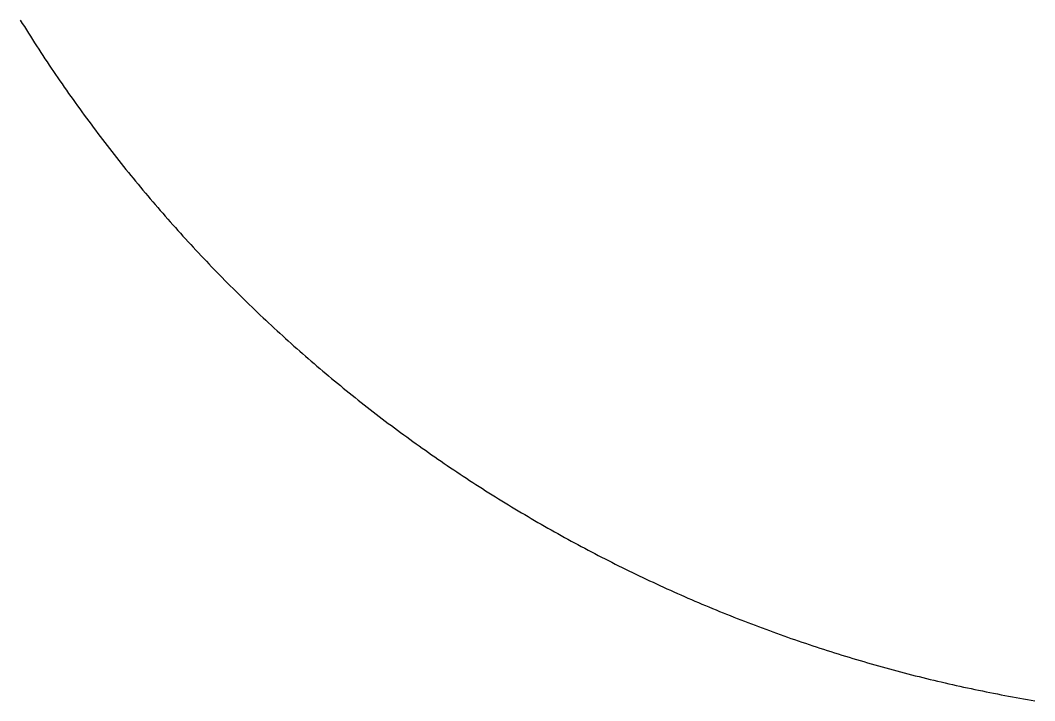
# Model space of a CAD drawing. Extents: x 4511820 to 5180432, y -1526536 to -944957.
# Drawn here: x 5013432.2 to 5013624.2, y -1423479.2 to -1423350.4 of the extents above; entities that cross this region are included whole.
import ezdxf

# ---------------------------------------------------------------- set-up
doc = ezdxf.new("R2010")
doc.units = 0
doc.header["$MEASUREMENT"] = 0
doc.layers.add('Z-Kúrenie', color=101, linetype='CONTINUOUS')

msp = doc.modelspace()

# ---------------------------------------------------------------- linework, layer by layer
at = {"layer": 'Z-Kúrenie'}
msp.add_polyline3d([(5013432.219, -1423350.411, 0), (5013432.604, -1423351.025, 0), (5013432.989, -1423351.636, 0), (5013433.365, -1423352.248, 0), (5013433.75, -1423352.858, 0), (5013434.143, -1423353.468, 0), (5013434.528, -1423354.076, 0), (5013434.922, -1423354.683, 0), (5013435.307, -1423355.289, 0), (5013435.7, -1423355.894, 0), (5013436.093, -1423356.499, 0), (5013436.495, -1423357.102, 0), (5013436.888, -1423357.704, 0), (5013437.29, -1423358.305, 0), (5013437.692, -1423358.905, 0), (5013438.093, -1423359.505, 0), (5013438.495, -1423360.102, 0), (5013438.905, -1423360.7, 0), (5013439.307, -1423361.295, 0), (5013439.717, -1423361.89, 0), (5013440.127, -1423362.484, 0), (5013440.537, -1423363.077, 0), (5013440.955, -1423363.669, 0), (5013441.365, -1423364.26, 0), (5013441.784, -1423364.849, 0), (5013442.202, -1423365.437, 0), (5013442.621, -1423366.025, 0), (5013443.039, -1423366.611, 0), (5013443.466, -1423367.196, 0), (5013443.884, -1423367.78, 0), (5013444.311, -1423368.364, 0), (5013444.738, -1423368.946, 0), (5013445.165, -1423369.527, 0), (5013445.6, -1423370.106, 0), (5013446.027, -1423370.685, 0), (5013446.462, -1423371.262, 0), (5013446.897, -1423371.839, 0), (5013447.332, -1423372.414, 0), (5013447.767, -1423372.989, 0), (5013448.203, -1423373.561, 0), (5013448.646, -1423374.134, 0), (5013449.09, -1423374.704, 0), (5013449.533, -1423375.274, 0), (5013449.977, -1423375.842, 0), (5013450.42, -1423376.41, 0), (5013450.872, -1423376.976, 0), (5013451.316, -1423377.541, 0), (5013451.768, -1423378.105, 0), (5013452.219, -1423378.668, 0), (5013452.671, -1423379.229, 0), (5013453.132, -1423379.79, 0), (5013453.584, -1423380.349, 0), (5013454.044, -1423380.907, 0), (5013454.504, -1423381.464, 0), (5013454.964, -1423382.019, 0), (5013455.425, -1423382.574, 0), (5013455.885, -1423383.127, 0), (5013456.354, -1423383.68, 0), (5013456.814, -1423384.23, 0), (5013457.282, -1423384.78, 0), (5013457.751, -1423385.328, 0), (5013458.228, -1423385.876, 0), (5013458.697, -1423386.422, 0), (5013459.165, -1423386.967, 0), (5013459.642, -1423387.51, 0), (5013460.119, -1423388.052, 0), (5013460.596, -1423388.594, 0), (5013461.073, -1423389.133, 0), (5013461.559, -1423389.672, 0), (5013462.036, -1423390.21, 0), (5013462.521, -1423390.746, 0), (5013463.007, -1423391.281, 0), (5013463.492, -1423391.815, 0), (5013463.977, -1423392.347, 0), (5013464.471, -1423392.878, 0), (5013464.956, -1423393.408, 0), (5013465.45, -1423393.936, 0), (5013465.944, -1423394.464, 0), (5013466.438, -1423394.99, 0), (5013466.931, -1423395.514, 0), (5013467.425, -1423396.038, 0), (5013467.927, -1423396.561, 0), (5013468.421, -1423397.082, 0), (5013468.923, -1423397.602, 0), (5013469.425, -1423398.12, 0), (5013469.927, -1423398.637, 0), (5013470.438, -1423399.152, 0), (5013470.94, -1423399.667, 0), (5013471.45, -1423400.181, 0), (5013471.961, -1423400.692, 0), (5013472.471, -1423401.203, 0), (5013472.982, -1423401.712, 0), (5013473.492, -1423402.22, 0), (5013474.003, -1423402.726, 0), (5013474.522, -1423403.232, 0), (5013475.041, -1423403.736, 0), (5013475.551, -1423404.239, 0), (5013476.07, -1423404.74, 0), (5013476.597, -1423405.24, 0), (5013477.116, -1423405.738, 0), (5013477.635, -1423406.235, 0), (5013478.162, -1423406.732, 0), (5013478.689, -1423407.226, 0), (5013479.216, -1423407.719, 0), (5013479.744, -1423408.211, 0), (5013480.271, -1423408.702, 0), (5013480.798, -1423409.19, 0), (5013481.334, -1423409.678, 0), (5013481.869, -1423410.164, 0), (5013482.405, -1423410.65, 0), (5013482.94, -1423411.134, 0), (5013483.476, -1423411.616, 0), (5013484.012, -1423412.096, 0), (5013484.547, -1423412.575, 0), (5013485.091, -1423413.054, 0), (5013485.635, -1423413.53, 0), (5013486.179, -1423414.006, 0), (5013486.723, -1423414.479, 0), (5013487.267, -1423414.952, 0), (5013487.811, -1423415.423, 0), (5013488.363, -1423415.893, 0), (5013488.907, -1423416.361, 0), (5013489.46, -1423416.828, 0), (5013490.012, -1423417.294, 0), (5013490.564, -1423417.757, 0), (5013491.116, -1423418.22, 0), (5013491.669, -1423418.681, 0), (5013492.23, -1423419.141, 0), (5013492.782, -1423419.599, 0), (5013493.343, -1423420.056, 0), (5013493.903, -1423420.511, 0), (5013494.464, -1423420.966, 0), (5013495.025, -1423421.418, 0), (5013495.594, -1423421.87, 0), (5013496.154, -1423422.319, 0), (5013496.723, -1423422.767, 0), (5013497.284, -1423423.214, 0), (5013497.853, -1423423.66, 0), (5013498.422, -1423424.103, 0), (5013499, -1423424.546, 0), (5013499.569, -1423424.987, 0), (5013500.138, -1423425.426, 0), (5013500.715, -1423425.864, 0), (5013501.293, -1423426.301, 0), (5013501.862, -1423426.736, 0), (5013502.439, -1423427.169, 0), (5013503.025, -1423427.601, 0), (5013503.602, -1423428.032, 0), (5013504.18, -1423428.461, 0), (5013504.766, -1423428.889, 0), (5013505.351, -1423429.315, 0), (5013505.929, -1423429.74, 0), (5013506.515, -1423430.163, 0), (5013507.1, -1423430.585, 0), (5013507.695, -1423431.005, 0), (5013508.28, -1423431.424, 0), (5013508.866, -1423431.841, 0), (5013509.46, -1423432.257, 0), (5013510.055, -1423432.671, 0), (5013510.649, -1423433.083, 0), (5013511.243, -1423433.494, 0), (5013511.837, -1423433.903, 0), (5013512.431, -1423434.312, 0), (5013513.025, -1423434.719, 0), (5013513.628, -1423435.124, 0), (5013514.23, -1423435.527, 0), (5013514.825, -1423435.929, 0), (5013515.427, -1423436.33, 0), (5013516.03, -1423436.728, 0), (5013516.632, -1423437.125, 0), (5013517.243, -1423437.521, 0), (5013517.846, -1423437.915, 0), (5013518.448, -1423438.308, 0), (5013519.059, -1423438.7, 0), (5013519.67, -1423439.089, 0), (5013520.281, -1423439.477, 0), (5013520.892, -1423439.864, 0), (5013521.503, -1423440.249, 0), (5013522.114, -1423440.632, 0), (5013522.725, -1423441.013, 0), (5013523.344, -1423441.393, 0), (5013523.955, -1423441.772, 0), (5013524.574, -1423442.149, 0), (5013525.193, -1423442.525, 0), (5013525.813, -1423442.898, 0), (5013526.432, -1423443.27, 0), (5013527.051, -1423443.641, 0), (5013527.67, -1423444.01, 0), (5013528.298, -1423444.378, 0), (5013528.917, -1423444.743, 0), (5013529.545, -1423445.108, 0), (5013530.173, -1423445.471, 0), (5013530.792, -1423445.831, 0), (5013531.419, -1423446.191, 0), (5013532.047, -1423446.548, 0), (5013532.683, -1423446.905, 0), (5013533.311, -1423447.26, 0), (5013533.938, -1423447.613, 0), (5013534.574, -1423447.963, 0), (5013535.202, -1423448.313, 0), (5013535.838, -1423448.661, 0), (5013536.474, -1423449.008, 0), (5013537.11, -1423449.353, 0), (5013537.746, -1423449.696, 0), (5013538.382, -1423450.037, 0), (5013539.018, -1423450.378, 0), (5013539.662, -1423450.716, 0), (5013540.298, -1423451.052, 0), (5013540.943, -1423451.387, 0), (5013541.579, -1423451.721, 0), (5013542.223, -1423452.052, 0), (5013542.868, -1423452.382, 0), (5013543.512, -1423452.71, 0), (5013544.156, -1423453.037, 0), (5013544.801, -1423453.362, 0), (5013545.445, -1423453.685, 0), (5013546.098, -1423454.007, 0), (5013546.742, -1423454.327, 0), (5013547.395, -1423454.645, 0), (5013548.039, -1423454.962, 0), (5013548.692, -1423455.277, 0), (5013549.345, -1423455.59, 0), (5013549.998, -1423455.901, 0), (5013550.65, -1423456.212, 0), (5013551.303, -1423456.52, 0), (5013551.956, -1423456.826, 0), (5013552.617, -1423457.13, 0), (5013553.27, -1423457.433, 0), (5013553.931, -1423457.735, 0), (5013554.584, -1423458.034, 0), (5013555.245, -1423458.332, 0), (5013555.906, -1423458.628, 0), (5013556.567, -1423458.923, 0), (5013557.228, -1423459.216, 0), (5013557.889, -1423459.507, 0), (5013558.55, -1423459.797, 0), (5013559.211, -1423460.084, 0), (5013559.873, -1423460.37, 0), (5013560.542, -1423460.654, 0), (5013561.203, -1423460.936, 0), (5013561.873, -1423461.217, 0), (5013562.534, -1423461.496, 0), (5013563.203, -1423461.773, 0), (5013563.873, -1423462.049, 0), (5013564.542, -1423462.323, 0), (5013565.212, -1423462.595, 0), (5013565.881, -1423462.865, 0), (5013566.551, -1423463.134, 0), (5013567.22, -1423463.401, 0), (5013567.898, -1423463.665, 0), (5013568.567, -1423463.929, 0), (5013569.245, -1423464.191, 0), (5013569.915, -1423464.45, 0), (5013570.593, -1423464.709, 0), (5013571.27, -1423464.965, 0), (5013571.94, -1423465.22, 0), (5013572.618, -1423465.473, 0), (5013573.296, -1423465.724, 0), (5013573.974, -1423465.973, 0), (5013574.651, -1423466.221, 0), (5013575.338, -1423466.467, 0), (5013576.015, -1423466.712, 0), (5013576.693, -1423466.954, 0), (5013577.38, -1423467.194, 0), (5013578.057, -1423467.434, 0), (5013578.744, -1423467.671, 0), (5013579.421, -1423467.906, 0), (5013580.108, -1423468.14, 0), (5013580.794, -1423468.372, 0), (5013581.48, -1423468.602, 0), (5013582.166, -1423468.83, 0), (5013582.853, -1423469.056, 0), (5013583.539, -1423469.282, 0), (5013584.225, -1423469.504, 0), (5013584.911, -1423469.726, 0), (5013585.597, -1423469.945, 0), (5013586.292, -1423470.163, 0), (5013586.978, -1423470.379, 0), (5013587.664, -1423470.593, 0), (5013588.359, -1423470.805, 0), (5013589.054, -1423471.016, 0), (5013589.74, -1423471.225, 0), (5013590.434, -1423471.431, 0), (5013591.129, -1423471.636, 0), (5013591.824, -1423471.84, 0), (5013592.518, -1423472.041, 0), (5013593.213, -1423472.241, 0), (5013593.907, -1423472.44, 0), (5013594.602, -1423472.636, 0), (5013595.297, -1423472.831, 0), (5013595.991, -1423473.023, 0), (5013596.694, -1423473.214, 0), (5013597.389, -1423473.403, 0), (5013598.083, -1423473.591, 0), (5013598.786, -1423473.775, 0), (5013599.481, -1423473.96, 0), (5013600.184, -1423474.141, 0), (5013600.887, -1423474.321, 0), (5013601.581, -1423474.499, 0), (5013602.284, -1423474.676, 0), (5013602.987, -1423474.851, 0), (5013603.69, -1423475.023, 0), (5013604.393, -1423475.194, 0), (5013605.096, -1423475.363, 0), (5013605.799, -1423475.53, 0), (5013606.502, -1423475.696, 0), (5013607.205, -1423475.86, 0), (5013607.908, -1423476.022, 0), (5013608.611, -1423476.182, 0), (5013609.322, -1423476.34, 0), (5013610.025, -1423476.497, 0), (5013610.728, -1423476.651, 0), (5013611.44, -1423476.804, 0), (5013612.142, -1423476.955, 0), (5013612.854, -1423477.104, 0), (5013613.565, -1423477.251, 0), (5013614.268, -1423477.397, 0), (5013614.979, -1423477.54, 0), (5013615.691, -1423477.682, 0), (5013616.394, -1423477.822, 0), (5013617.105, -1423477.96, 0), (5013617.816, -1423478.096, 0), (5013618.528, -1423478.231, 0), (5013619.239, -1423478.363, 0), (5013619.95, -1423478.494, 0), (5013620.662, -1423478.623, 0), (5013621.373, -1423478.75, 0), (5013622.084, -1423478.875, 0), (5013622.796, -1423478.999, 0), (5013623.515, -1423479.12, 0), (5013624.227, -1423479.24, 0)], dxfattribs=at)

doc.saveas('drawing.dxf')
